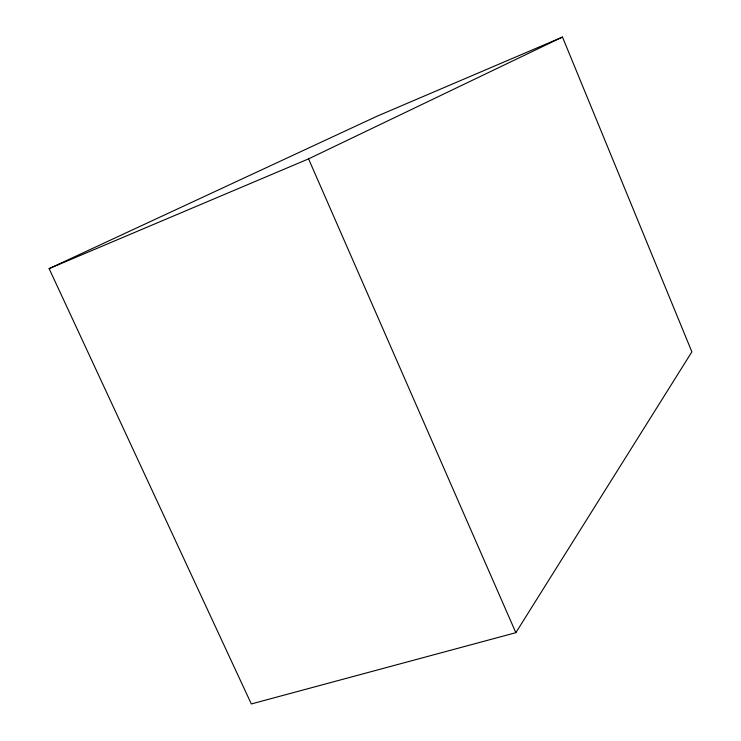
<?xml version="1.0" encoding="UTF-8"?>
<svg xmlns="http://www.w3.org/2000/svg" width="741" height="741" viewBox="0 0 741 741"><rect width="100%" height="100%" fill="white"/><g stroke="black" fill="none" stroke-linecap="round" stroke-linejoin="round"><path stroke-width="1.11" d="M515.847 632.684L691.881 351.855L562.475 37.05L377.086 116.189L49.119 268.622L251.319 703.95L515.847 632.684L308.562 158.88L562.475 37.05M49.119 268.622L308.562 158.88"/></g></svg>
